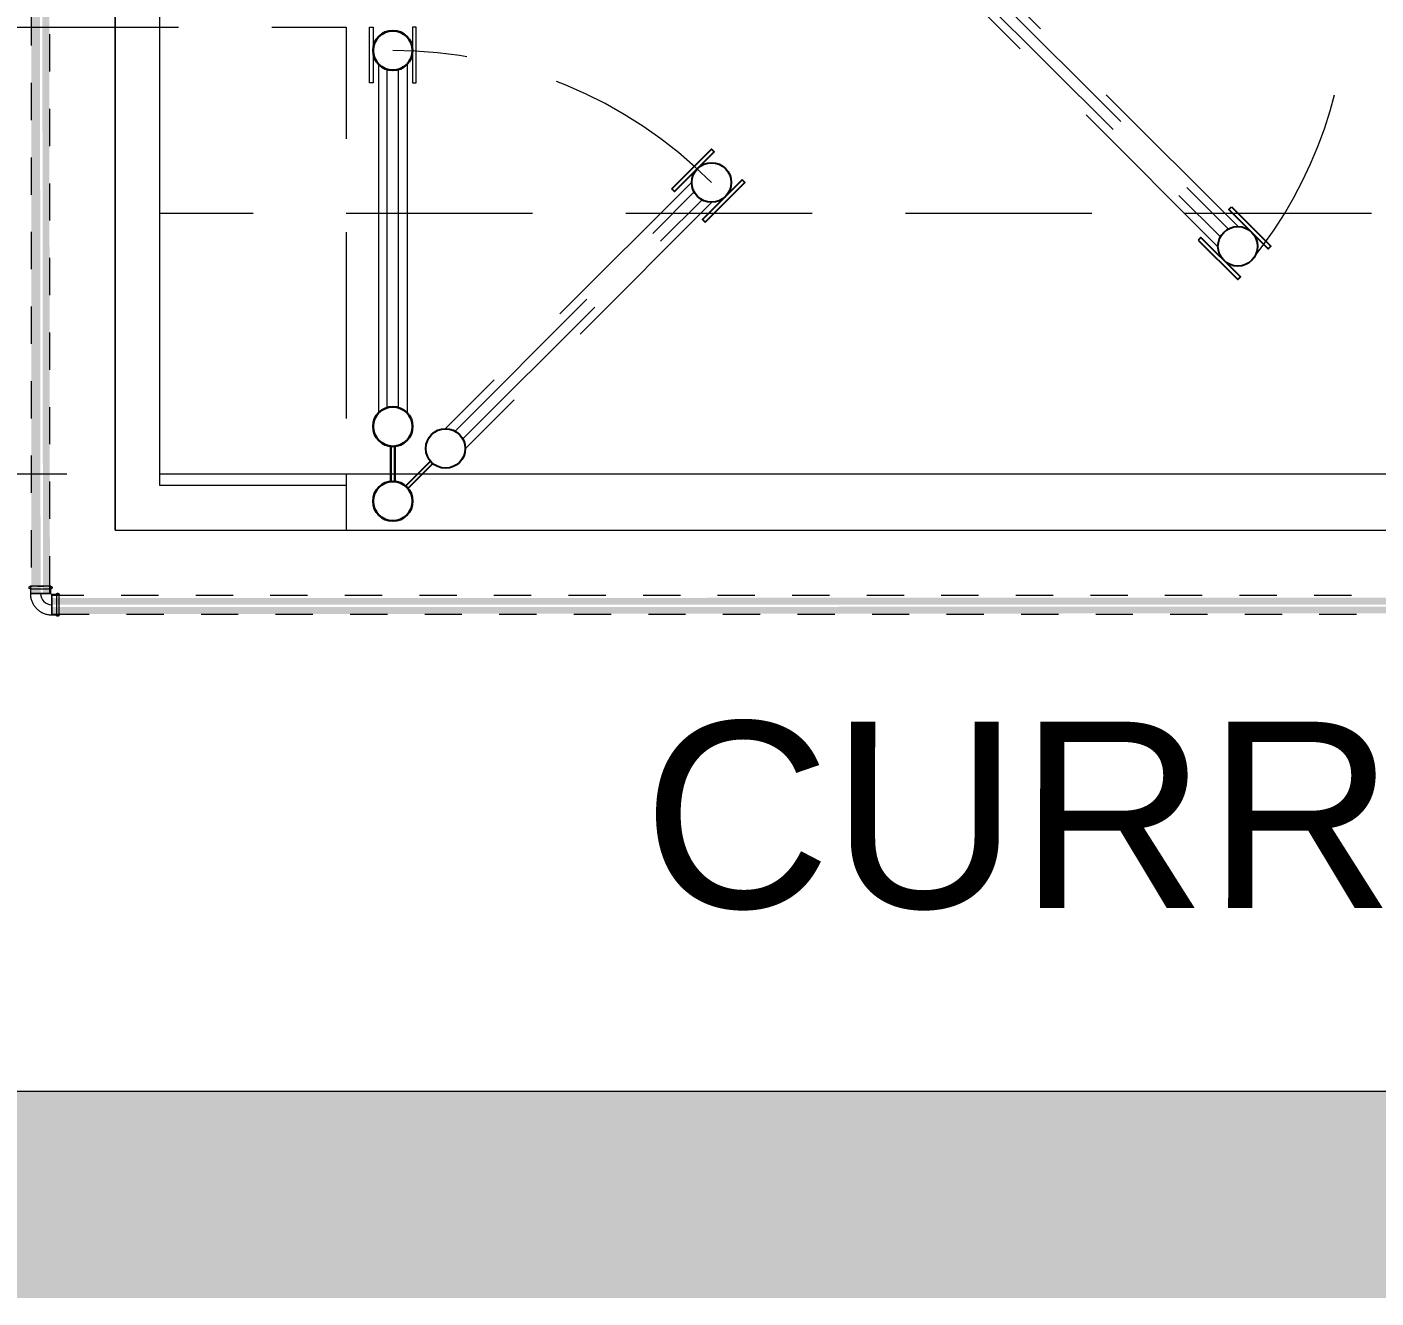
# Model space of a CAD drawing. Header units: metres. Extents: x 5 to 242, y -3 to 162.
# Drawn here: x 153.202 to 156.821, y 95.554 to 98.964 of the extents above; entities that cross this region are included whole.
import ezdxf

# ---------------------------------------------------------------- set-up
doc = ezdxf.new("R2010")
doc.units = ezdxf.units.M
doc.linetypes.add('Aligning Line', pattern=[0.012, 0.006, -0.006])
doc.linetypes.add('IMPORT-Dashed _3_', pattern=[0.75, 0.5, -0.25])
doc.layers.add('1053_ARQ_BASE_MATADOURO_dwg', color=7, linetype='Continuous', lineweight=5, true_color=0x767676)
for name, color, linetype, lineweight in [('A-DETL', 7, 'Continuous', 5), ('A-DETL-GENF', 7, 'Continuous', 5), ('A-PAREDE', 7, 'Continuous', 30), ('A-PROJEÇÃO', 7, 'IMPORT-Dashed _3_', 15), ('A-TEXTO1', 7, 'Continuous', 5), ('A-VISTA01', 7, 'Continuous', 20), ('A-VISTA02', 7, 'Continuous', 15), ('A-VISTA03', 7, 'Continuous', 9), ('A-VISTA04', 7, 'Continuous', 5), ('A_PROJEÇÃO', 7, 'IMPORT-Dashed _3_', 5), ('P-PIPE', 7, 'Continuous', 5), ('P-PIPE-CNTR', 7, 'Continuous', 5)]:
    doc.layers.add(name, color=color, linetype=linetype, lineweight=lineweight)
doc.styles.add('Arial', font='arial.ttf', dxfattribs={"height": 0.5})

# ---------------------------------------------------------------- blocks, each defined once
blk = doc.blocks.new('AÇO_Cotovelo 90 45 - AÇO_Cotovelo 90 45-3953197-TÉRREO 1_20')
at = {"layer": 'P-PIPE'}
for p, q in [((-0.0274, 0.0495), (-0.0274, 0.0304)), ((-0.0222, 0.0495), (-0.0274, 0.0495)), ((0.0085, 0.0495), (-0.0085, 0.0495)), ((0.0274, 0.0495), (0.0222, 0.0495)), ((0.0274, 0.0304), (0.0274, 0.0495)), ((-0.0304, 0.0274), (-0.0495, 0.0274)), ((-0.0495, 0.0222), (-0.0495, 0.0274)), ((-0.0495, -0.0085), (-0.0495, 0.0085)), ((-0.0304, 0.0274), (-0.0304, 0.0222)), ((-0.0304, 0.0274), (-0.0304, -0.0274)), ((-0.0304, 0.0274), (-0.0304, 0.0237)), ((-0.0304, 0.0085), (-0.0304, -0.0085)), ((-0.0274, 0.0304), (-0.0222, 0.0304)), ((-0.0237, 0.0304), (-0.0274, 0.0304)), ((0.0274, 0.0304), (-0.0274, 0.0304)), ((-0.0085, 0.0304), (0.0085, 0.0304)), ((0.0222, 0.0304), (0.0274, 0.0304)), ((0.0274, 0.0304), (0.0237, 0.0304)), ((-0.0495, -0.0274), (-0.0495, -0.0222)), ((-0.0495, -0.0274), (-0.0304, -0.0274)), ((-0.0304, -0.0222), (-0.0304, -0.0274)), ((-0.0304, -0.0237), (-0.0304, -0.0274))]:
    blk.add_line(p, q, dxfattribs=at)
at = {"layer": 'P-PIPE', "flags": 128}
for points in [[(-0.0309, 0.046), (-0.0309, 0.0461), (-0.0309, 0.0463), (-0.0309, 0.0464), (-0.0309, 0.0466), (-0.0308, 0.0467), (-0.0308, 0.0468), (-0.0308, 0.047), (-0.0307, 0.0471), (-0.0307, 0.0472), (-0.0306, 0.0474), (-0.0306, 0.0475), (-0.0305, 0.0476), (-0.0304, 0.0477), (-0.0304, 0.0479), (-0.0303, 0.048), (-0.0302, 0.0481), (-0.0301, 0.0482), (-0.03, 0.0483), (-0.0299, 0.0484), (-0.0298, 0.0485), (-0.0297, 0.0486), (-0.0296, 0.0487), (-0.0295, 0.0488), (-0.0294, 0.0489), (-0.0293, 0.0489), (-0.0292, 0.049), (-0.029, 0.0491), (-0.0289, 0.0492), (-0.0288, 0.0492), (-0.0287, 0.0493), (-0.0285, 0.0493), (-0.0284, 0.0494), (-0.0283, 0.0494), (-0.0281, 0.0494), (-0.028, 0.0494), (-0.0279, 0.0495), (-0.0277, 0.0495), (-0.0276, 0.0495), (-0.0274, 0.0495), (-0.0274, 0.0495)], [(-0.0274, 0.0425), (-0.0275, 0.0425), (-0.0277, 0.0425), (-0.0278, 0.0425), (-0.028, 0.0425), (-0.0281, 0.0426), (-0.0282, 0.0426), (-0.0284, 0.0426), (-0.0285, 0.0427), (-0.0286, 0.0427), (-0.0288, 0.0428), (-0.0289, 0.0428), (-0.029, 0.0429), (-0.0291, 0.043), (-0.0293, 0.043), (-0.0294, 0.0431), (-0.0295, 0.0432), (-0.0296, 0.0433), (-0.0297, 0.0434), (-0.0298, 0.0435), (-0.0299, 0.0436), (-0.03, 0.0437), (-0.0301, 0.0438), (-0.0302, 0.0439), (-0.0303, 0.044), (-0.0303, 0.0441), (-0.0304, 0.0442), (-0.0305, 0.0444), (-0.0306, 0.0445), (-0.0306, 0.0446), (-0.0307, 0.0447), (-0.0307, 0.0449), (-0.0308, 0.045), (-0.0308, 0.0451), (-0.0308, 0.0453), (-0.0308, 0.0454), (-0.0309, 0.0455), (-0.0309, 0.0457), (-0.0309, 0.0458), (-0.0309, 0.046), (-0.0309, 0.046)], [(-0.0274, 0.0495), (-0.0273, 0.0495), (-0.0272, 0.0495), (-0.0271, 0.0495), (-0.0269, 0.0495), (-0.0266, 0.0495), (-0.0263, 0.0495), (-0.026, 0.0495), (-0.0256, 0.0495), (-0.0252, 0.0495), (-0.0248, 0.0495), (-0.0243, 0.0495)], [(0.0274, 0.0495), (0.0273, 0.0495), (0.0272, 0.0495), (0.0271, 0.0495), (0.0269, 0.0495), (0.0266, 0.0495), (0.0263, 0.0495), (0.026, 0.0495), (0.0256, 0.0495), (0.0252, 0.0495), (0.0248, 0.0495), (0.0243, 0.0495), (0.0238, 0.0495), (0.0232, 0.0495), (0.0226, 0.0495), (0.022, 0.0495), (0.0213, 0.0495), (0.0206, 0.0495), (0.0199, 0.0495), (0.0191, 0.0495), (0.0183, 0.0495), (0.0175, 0.0495), (0.0166, 0.0495), (0.0157, 0.0495), (0.0148, 0.0495), (0.0139, 0.0495), (0.0129, 0.0495), (0.0119, 0.0495), (0.0109, 0.0495), (0.0099, 0.0495), (0.0089, 0.0495), (0.0079, 0.0495), (0.0068, 0.0495), (0.0057, 0.0495), (0.0047, 0.0495), (0.0036, 0.0495), (0.0025, 0.0495), (0.0014, 0.0495), (0.0003, 0.0495), (-0.0008, 0.0495), (-0.0019, 0.0495), (-0.003, 0.0495), (-0.0041, 0.0495), (-0.0052, 0.0495), (-0.0062, 0.0495), (-0.0073, 0.0495), (-0.0083, 0.0495), (-0.0094, 0.0495), (-0.0104, 0.0495), (-0.0114, 0.0495), (-0.0124, 0.0495), (-0.0134, 0.0495), (-0.0143, 0.0495), (-0.0152, 0.0495), (-0.0161, 0.0495), (-0.017, 0.0495), (-0.0178, 0.0495), (-0.0187, 0.0495), (-0.0194, 0.0495), (-0.0202, 0.0495), (-0.0209, 0.0495), (-0.0216, 0.0495), (-0.0223, 0.0495), (-0.0229, 0.0495), (-0.0235, 0.0495), (-0.024, 0.0495), (-0.0245, 0.0495), (-0.025, 0.0495), (-0.0254, 0.0495), (-0.0258, 0.0495), (-0.0262, 0.0495), (-0.0265, 0.0495), (-0.0267, 0.0495), (-0.0269, 0.0495), (-0.0271, 0.0495), (-0.0273, 0.0495), (-0.0273, 0.0495), (-0.0274, 0.0495)], [(-0.024, 0.0425), (-0.0245, 0.0425), (-0.025, 0.0425), (-0.0254, 0.0425), (-0.0258, 0.0425), (-0.0262, 0.0425), (-0.0265, 0.0425), (-0.0267, 0.0425), (-0.0269, 0.0425), (-0.0271, 0.0425), (-0.0273, 0.0425), (-0.0273, 0.0425), (-0.0274, 0.0425)], [(-0.0274, 0.0425), (-0.0273, 0.0425), (-0.0272, 0.0425), (-0.0271, 0.0425), (-0.0269, 0.0425), (-0.0266, 0.0425), (-0.0263, 0.0425), (-0.026, 0.0425), (-0.0256, 0.0425), (-0.0252, 0.0425), (-0.0248, 0.0425), (-0.0243, 0.0425), (-0.0238, 0.0425), (-0.0232, 0.0425), (-0.0226, 0.0425), (-0.022, 0.0425), (-0.0213, 0.0425), (-0.0206, 0.0425), (-0.0199, 0.0425), (-0.0191, 0.0425), (-0.0183, 0.0425), (-0.0175, 0.0425), (-0.0166, 0.0425), (-0.0157, 0.0425), (-0.0148, 0.0425), (-0.0139, 0.0425), (-0.0129, 0.0425), (-0.0119, 0.0425), (-0.0109, 0.0425), (-0.0099, 0.0425), (-0.0089, 0.0425), (-0.0079, 0.0425), (-0.0068, 0.0425), (-0.0057, 0.0425), (-0.0047, 0.0425), (-0.0036, 0.0425), (-0.0025, 0.0425), (-0.0014, 0.0425), (-0.0003, 0.0425), (0.0008, 0.0425), (0.0019, 0.0425), (0.003, 0.0425), (0.0041, 0.0425), (0.0052, 0.0425), (0.0062, 0.0425), (0.0073, 0.0425), (0.0083, 0.0425), (0.0094, 0.0425), (0.0104, 0.0425), (0.0114, 0.0425), (0.0124, 0.0425), (0.0134, 0.0425), (0.0143, 0.0425), (0.0152, 0.0425), (0.0161, 0.0425), (0.017, 0.0425), (0.0178, 0.0425), (0.0187, 0.0425), (0.0194, 0.0425), (0.0202, 0.0425), (0.0209, 0.0425), (0.0216, 0.0425), (0.0223, 0.0425), (0.0229, 0.0425), (0.0235, 0.0425), (0.024, 0.0425), (0.0245, 0.0425), (0.025, 0.0425), (0.0254, 0.0425), (0.0258, 0.0425), (0.0262, 0.0425), (0.0265, 0.0425), (0.0267, 0.0425), (0.0269, 0.0425), (0.0271, 0.0425), (0.0273, 0.0425), (0.0273, 0.0425), (0.0274, 0.0425)], [(0.024, 0.0495), (0.0245, 0.0495), (0.025, 0.0495), (0.0254, 0.0495), (0.0258, 0.0495), (0.0262, 0.0495), (0.0265, 0.0495), (0.0267, 0.0495), (0.0269, 0.0495), (0.0271, 0.0495), (0.0273, 0.0495), (0.0273, 0.0495), (0.0274, 0.0495)], [(0.0274, 0.0425), (0.0273, 0.0425), (0.0272, 0.0425), (0.0271, 0.0425), (0.0269, 0.0425), (0.0266, 0.0425), (0.0263, 0.0425), (0.026, 0.0425), (0.0256, 0.0425), (0.0252, 0.0425), (0.0248, 0.0425), (0.0243, 0.0425)], [(0.0274, 0.0495), (0.0275, 0.0495), (0.0277, 0.0495), (0.0278, 0.0495), (0.028, 0.0495), (0.0281, 0.0494), (0.0282, 0.0494), (0.0284, 0.0494), (0.0285, 0.0493), (0.0286, 0.0493), (0.0288, 0.0492), (0.0289, 0.0492), (0.029, 0.0491), (0.0291, 0.049), (0.0293, 0.049), (0.0294, 0.0489), (0.0295, 0.0488), (0.0296, 0.0487), (0.0297, 0.0486), (0.0298, 0.0485), (0.0299, 0.0484), (0.03, 0.0483), (0.0301, 0.0482), (0.0302, 0.0481), (0.0303, 0.048), (0.0303, 0.0479), (0.0304, 0.0478), (0.0305, 0.0476), (0.0306, 0.0475), (0.0306, 0.0474), (0.0307, 0.0473), (0.0307, 0.0471), (0.0308, 0.047), (0.0308, 0.0469), (0.0308, 0.0467), (0.0308, 0.0466), (0.0309, 0.0465), (0.0309, 0.0463), (0.0309, 0.0462), (0.0309, 0.046), (0.0309, 0.046)], [(0.0309, 0.046), (0.0309, 0.0459), (0.0309, 0.0457), (0.0309, 0.0456), (0.0309, 0.0454), (0.0308, 0.0453), (0.0308, 0.0452), (0.0308, 0.045), (0.0307, 0.0449), (0.0307, 0.0448), (0.0306, 0.0446), (0.0306, 0.0445), (0.0305, 0.0444), (0.0304, 0.0443), (0.0304, 0.0441), (0.0303, 0.044), (0.0302, 0.0439), (0.0301, 0.0438), (0.03, 0.0437), (0.0299, 0.0436), (0.0298, 0.0435), (0.0297, 0.0434), (0.0296, 0.0433), (0.0295, 0.0432), (0.0294, 0.0431), (0.0293, 0.0431), (0.0292, 0.043), (0.029, 0.0429), (0.0289, 0.0428), (0.0288, 0.0428), (0.0287, 0.0427), (0.0285, 0.0427), (0.0284, 0.0426), (0.0283, 0.0426), (0.0281, 0.0426), (0.028, 0.0426), (0.0279, 0.0425), (0.0277, 0.0425), (0.0276, 0.0425), (0.0274, 0.0425), (0.0274, 0.0425)], [(-0.0495, 0.0274), (-0.0495, 0.0275), (-0.0495, 0.0277), (-0.0495, 0.0278), (-0.0495, 0.028), (-0.0494, 0.0281), (-0.0494, 0.0282), (-0.0494, 0.0284), (-0.0493, 0.0285), (-0.0493, 0.0286), (-0.0492, 0.0288), (-0.0492, 0.0289), (-0.0491, 0.029), (-0.049, 0.0291), (-0.049, 0.0293), (-0.0489, 0.0294), (-0.0488, 0.0295), (-0.0487, 0.0296), (-0.0486, 0.0297), (-0.0485, 0.0298), (-0.0484, 0.0299), (-0.0483, 0.03), (-0.0482, 0.0301), (-0.0481, 0.0302), (-0.048, 0.0303), (-0.0479, 0.0303), (-0.0478, 0.0304), (-0.0476, 0.0305), (-0.0475, 0.0306), (-0.0474, 0.0306), (-0.0473, 0.0307), (-0.0471, 0.0307), (-0.047, 0.0308), (-0.0469, 0.0308), (-0.0467, 0.0308), (-0.0466, 0.0308), (-0.0465, 0.0309), (-0.0463, 0.0309), (-0.0462, 0.0309), (-0.046, 0.0309), (-0.0459, 0.0309), (-0.0458, 0.0309), (-0.0456, 0.0309), (-0.0455, 0.0309), (-0.0453, 0.0308), (-0.0452, 0.0308), (-0.0451, 0.0308), (-0.0449, 0.0307), (-0.0448, 0.0307), (-0.0447, 0.0306), (-0.0445, 0.0306), (-0.0444, 0.0305), (-0.0443, 0.0305), (-0.0442, 0.0304), (-0.0441, 0.0303), (-0.0439, 0.0302), (-0.0438, 0.0301), (-0.0437, 0.0301), (-0.0436, 0.03), (-0.0435, 0.0299), (-0.0434, 0.0298), (-0.0433, 0.0297), (-0.0432, 0.0296), (-0.0432, 0.0294), (-0.0431, 0.0293), (-0.043, 0.0292), (-0.0429, 0.0291), (-0.0429, 0.029), (-0.0428, 0.0288), (-0.0428, 0.0287), (-0.0427, 0.0286), (-0.0427, 0.0284), (-0.0426, 0.0283), (-0.0426, 0.0282), (-0.0426, 0.028), (-0.0425, 0.0279), (-0.0425, 0.0278), (-0.0425, 0.0276), (-0.0425, 0.0275), (-0.0425, 0.0274)], [(-0.0495, 0.024), (-0.0495, 0.0245), (-0.0495, 0.025), (-0.0495, 0.0254), (-0.0495, 0.0258), (-0.0495, 0.0262), (-0.0495, 0.0265), (-0.0495, 0.0267), (-0.0495, 0.0269), (-0.0495, 0.0271), (-0.0495, 0.0273), (-0.0495, 0.0273), (-0.0495, 0.0274)], [(-0.0495, 0.0274), (-0.0495, 0.0273), (-0.0495, 0.0272), (-0.0495, 0.0271), (-0.0495, 0.0269), (-0.0495, 0.0266), (-0.0495, 0.0263), (-0.0495, 0.026), (-0.0495, 0.0256), (-0.0495, 0.0252), (-0.0495, 0.0248), (-0.0495, 0.0243), (-0.0495, 0.0238), (-0.0495, 0.0232), (-0.0495, 0.0226), (-0.0495, 0.022), (-0.0495, 0.0213), (-0.0495, 0.0206), (-0.0495, 0.0199), (-0.0495, 0.0191), (-0.0495, 0.0183), (-0.0495, 0.0175), (-0.0495, 0.0166), (-0.0495, 0.0157), (-0.0495, 0.0148), (-0.0495, 0.0139), (-0.0495, 0.0129), (-0.0495, 0.0119), (-0.0495, 0.0109), (-0.0495, 0.0099), (-0.0495, 0.0089), (-0.0495, 0.0079), (-0.0495, 0.0068), (-0.0495, 0.0057), (-0.0495, 0.0047), (-0.0495, 0.0036), (-0.0495, 0.0025), (-0.0495, 0.0014), (-0.0495, 0.0003), (-0.0495, -0.0008), (-0.0495, -0.0019), (-0.0495, -0.003), (-0.0495, -0.0041), (-0.0495, -0.0052), (-0.0495, -0.0062), (-0.0495, -0.0073), (-0.0495, -0.0083), (-0.0495, -0.0094), (-0.0495, -0.0104), (-0.0495, -0.0114), (-0.0495, -0.0124), (-0.0495, -0.0134), (-0.0495, -0.0143), (-0.0495, -0.0152), (-0.0495, -0.0161), (-0.0495, -0.017), (-0.0495, -0.0178), (-0.0495, -0.0187), (-0.0495, -0.0194), (-0.0495, -0.0202), (-0.0495, -0.0209), (-0.0495, -0.0216), (-0.0495, -0.0223), (-0.0495, -0.0229), (-0.0495, -0.0235), (-0.0495, -0.024), (-0.0495, -0.0245), (-0.0495, -0.025), (-0.0495, -0.0254), (-0.0495, -0.0258), (-0.0495, -0.0262), (-0.0495, -0.0265), (-0.0495, -0.0267), (-0.0495, -0.0269), (-0.0495, -0.0271), (-0.0495, -0.0273), (-0.0495, -0.0273), (-0.0495, -0.0274)], [(-0.0425, 0.0274), (-0.0425, 0.0273), (-0.0425, 0.0272), (-0.0425, 0.0271), (-0.0425, 0.0269), (-0.0425, 0.0266), (-0.0425, 0.0263), (-0.0425, 0.026), (-0.0425, 0.0256), (-0.0425, 0.0252), (-0.0425, 0.0248), (-0.0425, 0.0243)], [(-0.0425, -0.0274), (-0.0425, -0.0273), (-0.0425, -0.0272), (-0.0425, -0.0271), (-0.0425, -0.0269), (-0.0425, -0.0266), (-0.0425, -0.0263), (-0.0425, -0.026), (-0.0425, -0.0256), (-0.0425, -0.0252), (-0.0425, -0.0248), (-0.0425, -0.0243), (-0.0425, -0.0238), (-0.0425, -0.0232), (-0.0425, -0.0226), (-0.0425, -0.022), (-0.0425, -0.0213), (-0.0425, -0.0206), (-0.0425, -0.0199), (-0.0425, -0.0191), (-0.0425, -0.0183), (-0.0425, -0.0175), (-0.0425, -0.0166), (-0.0425, -0.0157), (-0.0425, -0.0148), (-0.0425, -0.0139), (-0.0425, -0.0129), (-0.0425, -0.0119), (-0.0425, -0.0109), (-0.0425, -0.0099), (-0.0425, -0.0089), (-0.0425, -0.0079), (-0.0425, -0.0068), (-0.0425, -0.0057), (-0.0425, -0.0047), (-0.0425, -0.0036), (-0.0425, -0.0025), (-0.0425, -0.0014), (-0.0425, -0.0003), (-0.0425, 0.0008), (-0.0425, 0.0019), (-0.0425, 0.003), (-0.0425, 0.0041), (-0.0425, 0.0052), (-0.0425, 0.0062), (-0.0425, 0.0073), (-0.0425, 0.0083), (-0.0425, 0.0094), (-0.0425, 0.0104), (-0.0425, 0.0114), (-0.0425, 0.0124), (-0.0425, 0.0134), (-0.0425, 0.0143), (-0.0425, 0.0152), (-0.0425, 0.0161), (-0.0425, 0.017), (-0.0425, 0.0178), (-0.0425, 0.0187), (-0.0425, 0.0194), (-0.0425, 0.0202), (-0.0425, 0.0209), (-0.0425, 0.0216), (-0.0425, 0.0223), (-0.0425, 0.0229), (-0.0425, 0.0235), (-0.0425, 0.024), (-0.0425, 0.0245), (-0.0425, 0.025), (-0.0425, 0.0254), (-0.0425, 0.0258), (-0.0425, 0.0262), (-0.0425, 0.0265), (-0.0425, 0.0267), (-0.0425, 0.0269), (-0.0425, 0.0271), (-0.0425, 0.0273), (-0.0425, 0.0273), (-0.0425, 0.0274)], [(-0.0304, -0.0274), (-0.0281, -0.0274), (-0.0258, -0.0272), (-0.0235, -0.027), (-0.0212, -0.0267), (-0.0189, -0.0262), (-0.0167, -0.0257), (-0.0144, -0.0251), (-0.0122, -0.0245), (-0.01, -0.0237), (-0.0079, -0.0228), (-0.0058, -0.0219), (-0.0037, -0.0209), (-0.0017, -0.0198), (0.0003, -0.0186), (0.0022, -0.0173), (0.0041, -0.016), (0.0059, -0.0145), (0.0077, -0.0131), (0.0094, -0.0115), (0.0111, -0.0099), (0.0126, -0.0082), (0.0141, -0.0064), (0.0156, -0.0046), (0.0169, -0.0027), (0.0182, -0.0008), (0.0194, 0.0011), (0.0206, 0.0032), (0.0216, 0.0052), (0.0226, 0.0073), (0.0235, 0.0095), (0.0243, 0.0116), (0.025, 0.0138), (0.0256, 0.0161), (0.0261, 0.0183), (0.0266, 0.0206), (0.0269, 0.0229), (0.0272, 0.0252), (0.0273, 0.0275), (0.0274, 0.0298), (0.0274, 0.0304)], [(-0.0274, 0.0304), (-0.0274, 0.0303), (-0.0274, 0.0302), (-0.0274, 0.03), (-0.0274, 0.0299), (-0.0275, 0.0298), (-0.0275, 0.0297), (-0.0275, 0.0296), (-0.0276, 0.0295), (-0.0276, 0.0293), (-0.0276, 0.0292), (-0.0277, 0.0291), (-0.0277, 0.029), (-0.0278, 0.0289), (-0.0279, 0.0288), (-0.0279, 0.0287), (-0.028, 0.0286), (-0.0281, 0.0285), (-0.0281, 0.0284), (-0.0282, 0.0283), (-0.0283, 0.0282), (-0.0284, 0.0282), (-0.0285, 0.0281), (-0.0286, 0.028), (-0.0287, 0.0279), (-0.0288, 0.0279), (-0.0289, 0.0278), (-0.029, 0.0278), (-0.0291, 0.0277), (-0.0292, 0.0276), (-0.0293, 0.0276), (-0.0294, 0.0276), (-0.0295, 0.0275), (-0.0297, 0.0275), (-0.0298, 0.0275), (-0.0299, 0.0274), (-0.03, 0.0274), (-0.0301, 0.0274), (-0.0302, 0.0274), (-0.0304, 0.0274), (-0.0304, 0.0274)], [(-0.0495, -0.0274), (-0.0495, -0.0273), (-0.0495, -0.0272), (-0.0495, -0.0271), (-0.0495, -0.0269), (-0.0495, -0.0266), (-0.0495, -0.0263), (-0.0495, -0.026), (-0.0495, -0.0256), (-0.0495, -0.0252), (-0.0495, -0.0248), (-0.0495, -0.0243)], [(-0.0425, -0.0274), (-0.0425, -0.0275), (-0.0425, -0.0277), (-0.0425, -0.0278), (-0.0425, -0.028), (-0.0426, -0.0281), (-0.0426, -0.0282), (-0.0426, -0.0284), (-0.0427, -0.0285), (-0.0427, -0.0286), (-0.0428, -0.0288), (-0.0428, -0.0289), (-0.0429, -0.029), (-0.043, -0.0291), (-0.043, -0.0293), (-0.0431, -0.0294), (-0.0432, -0.0295), (-0.0433, -0.0296), (-0.0434, -0.0297), (-0.0435, -0.0298), (-0.0436, -0.0299), (-0.0437, -0.03), (-0.0438, -0.0301), (-0.0439, -0.0302), (-0.044, -0.0303), (-0.0441, -0.0303), (-0.0442, -0.0304), (-0.0444, -0.0305), (-0.0445, -0.0306), (-0.0446, -0.0306), (-0.0447, -0.0307), (-0.0449, -0.0307), (-0.045, -0.0308), (-0.0451, -0.0308), (-0.0453, -0.0308), (-0.0454, -0.0308), (-0.0455, -0.0309), (-0.0457, -0.0309), (-0.0458, -0.0309), (-0.046, -0.0309), (-0.0461, -0.0309), (-0.0462, -0.0309), (-0.0464, -0.0309), (-0.0465, -0.0309), (-0.0467, -0.0308), (-0.0468, -0.0308), (-0.0469, -0.0308), (-0.0471, -0.0307), (-0.0472, -0.0307), (-0.0473, -0.0306), (-0.0475, -0.0306), (-0.0476, -0.0305), (-0.0477, -0.0305), (-0.0478, -0.0304), (-0.0479, -0.0303), (-0.0481, -0.0302), (-0.0482, -0.0301), (-0.0483, -0.0301), (-0.0484, -0.03), (-0.0485, -0.0299), (-0.0486, -0.0298), (-0.0487, -0.0297), (-0.0488, -0.0296), (-0.0488, -0.0294), (-0.0489, -0.0293), (-0.049, -0.0292), (-0.0491, -0.0291), (-0.0491, -0.029), (-0.0492, -0.0288), (-0.0492, -0.0287), (-0.0493, -0.0286), (-0.0493, -0.0284), (-0.0494, -0.0283), (-0.0494, -0.0282), (-0.0494, -0.028), (-0.0495, -0.0279), (-0.0495, -0.0278), (-0.0495, -0.0276), (-0.0495, -0.0275), (-0.0495, -0.0274)], [(-0.0425, -0.024), (-0.0425, -0.0245), (-0.0425, -0.025), (-0.0425, -0.0254), (-0.0425, -0.0258), (-0.0425, -0.0262), (-0.0425, -0.0265), (-0.0425, -0.0267), (-0.0425, -0.0269), (-0.0425, -0.0271), (-0.0425, -0.0273), (-0.0425, -0.0273), (-0.0425, -0.0274)]]:
    blk.add_lwpolyline(points, dxfattribs=at)
blk = doc.blocks.new('1053_ARQ_BASE_MATADOURO_dwg_A$C3BBF43EE-4039607-TÉRREO 1_20')
at = {"layer": 'A-PROJEÇÃO', "color": 253, "true_color": 0xaaaaaa}
for p, q in [((0.0998, 0.1011), (1.0352, 0.1011)), ((1.0212, 0.078), (0.1138, 0.078)), ((1.0212, 0.048), (0.1138, 0.048)), ((0.0998, 0.0249), (1.0352, 0.0249))]:
    blk.add_line(p, q, dxfattribs=at)
at = {"layer": 'A-PROJEÇÃO', "color": 253, "linetype": 'Continuous', "lineweight": 25, "true_color": 0xaaaaaa, "flags": 128}
for points in [[(0.15, 0.126), (0, 0.126), (0, 0.116), (0.15, 0.116)], [(0.15, 0), (0, 0), (0, 0.01), (0.15, 0.01)]]:
    blk.add_lwpolyline(points, close=True, dxfattribs=at)
at = {"layer": 'A-PROJEÇÃO', "color": 253, "linetype": 'Continuous', "lineweight": 25, "true_color": 0xaaaaaa}
for centre in [(0.063, 0.063), (1.072, 0.063)]:
    blk.add_circle(centre, 0.053, dxfattribs=at)
blk = doc.blocks.new('1053_ARQ_BASE_MATADOURO_dwg_A$C3E5A4E6E-4039613-TÉRREO 1_20')
at = {"layer": 'A-PROJEÇÃO', "color": 253, "linetype": 'Continuous', "lineweight": 25, "true_color": 0xaaaaaa}
for p, q in [((0.058, 1.1248), (0.058, 1.2196)), ((0.068, 1.1248), (0.068, 1.2196))]:
    blk.add_line(p, q, dxfattribs=at)
at = {"layer": 'A-PROJEÇÃO', "color": 253, "true_color": 0xaaaaaa}
for p, q in [((0.0249, 0.0998), (0.0249, 1.0352)), ((0.048, 1.0212), (0.048, 0.1138)), ((0.078, 1.0212), (0.078, 0.1138)), ((0.1011, 0.0998), (0.1011, 1.0352))]:
    blk.add_line(p, q, dxfattribs=at)
at = {"layer": 'A-PROJEÇÃO', "color": 253, "linetype": 'Continuous', "lineweight": 25, "true_color": 0xaaaaaa, "flags": 128}
for points in [[(0, 0.15), (0, 0), (0.01, 0), (0.01, 0.15)], [(0.126, 0.15), (0.126, 0), (0.116, 0), (0.116, 0.15)]]:
    blk.add_lwpolyline(points, close=True, dxfattribs=at)
at = {"layer": 'A-PROJEÇÃO', "color": 253, "true_color": 0xaaaaaa}
blk.add_circle((0.063, 1.272), 0.053, dxfattribs=at)
at = {"layer": 'A-PROJEÇÃO', "color": 253, "linetype": 'Continuous', "lineweight": 25, "true_color": 0xaaaaaa}
for centre in [(0.063, 1.072), (0.063, 0.063)]:
    blk.add_circle(centre, 0.053, dxfattribs=at)
blk = doc.blocks.new('1053_ARQ_BASE_MATADOURO_dwg_arq geral tgov-4039641-TÉRREO 1_20')
at = {"color": 253, "lineweight": 5, "true_color": 0xaaaaaa, "flags": 128}
blk.add_lwpolyline([(-3.1704, 14.4282), (-3.1704, 20.1582), (-12.4204, 20.1582), (-12.4204, 34.8483), (-12.4204, 34.9983), (5.3461, 34.9983), (5.3461, 26.6282)], dxfattribs=at)
at = {"layer": 'A-PAREDE', "color": 253, "true_color": 0xaaaaaa}
for p, q in [((-2.4304, 14.6534), (-2.4304, 14.5586)), ((-2.4204, 14.6534), (-2.4204, 14.5586))]:
    blk.add_line(p, q, dxfattribs=at)
for centre in [(-2.4254, 15.7151), (-2.4254, 14.7061), (-2.4254, 14.5061)]:
    blk.add_circle(centre, 0.053, dxfattribs=at)
at = {"layer": 'A-PROJEÇÃO', "color": 253, "true_color": 0xaaaaaa, "flags": 128}
blk.add_lwpolyline([(12.1996, 15.2781), (-3.0504, 15.2781), (-3.0504, 20.7782), (12.1996, 20.7782)], close=True, dxfattribs=at)
at = {"layer": 'A-PROJEÇÃO', "color": 253, "true_color": 0xaaaaaa}
for centre, radius, start, end in [((-1.0296, 15.8841), 1.1664, 321.1353, 0.9356), ((-2.4254, 14.5061), 1.209, 45, 90)]:
    blk.add_arc(centre, radius, start, end, dxfattribs=at)
at = {"layer": 'A-VISTA01', "color": 253, "true_color": 0xaaaaaa, "flags": 128}
blk.add_lwpolyline([(11.4496, 15.0874), (11.4496, 14.5782), (-2.5504, 14.5782), (-2.5504, 14.4282), (11.5996, 14.4282), (11.5996, 15.0874)], dxfattribs=at)
at = {"layer": 'A-VISTA02', "color": 253, "true_color": 0xaaaaaa}
for p, q in [((-2.4635, 15.6783), (-2.4635, 14.743)), ((-2.3873, 15.6783), (-2.3873, 14.743))]:
    blk.add_line(p, q, dxfattribs=at)
at = {"layer": 'A-VISTA03', "color": 253, "true_color": 0xaaaaaa, "flags": 128}
blk.add_lwpolyline([(-2.5504, 14.5482), (-3.0504, 14.5482), (-3.0504, 20.2782), (-3.1704, 20.2782), (-3.1704, 14.4282), (-2.5504, 14.4282)], dxfattribs=at)
for points in [[(-2.4884, 15.6281), (-2.4884, 15.7781), (-2.4784, 15.7781), (-2.4784, 15.6281)], [(-2.3624, 15.6281), (-2.3624, 15.7781), (-2.3724, 15.7781), (-2.3724, 15.6281)]]:
    blk.add_lwpolyline(points, close=True, dxfattribs=at)
at = {"layer": 'A-VISTA04', "color": 253, "true_color": 0xaaaaaa}
for p, q in [((-2.4404, 14.757), (-2.4404, 15.6643)), ((-2.4104, 14.757), (-2.4104, 15.6643))]:
    blk.add_line(p, q, dxfattribs=at)
at = {"layer": 'A_PROJEÇÃO', "color": 253, "true_color": 0xaaaaaa, "flags": 128}
blk.add_lwpolyline([(-2.5504, 14.5781), (-6.5504, 14.5781), (-6.5504, 15.7781), (-2.5504, 15.7781)], close=True, dxfattribs=at)
at = {"rotation": 135.0000000001357}
for name, p in [('1053_ARQ_BASE_MATADOURO_dwg_A$C3BBF43EE-4039607-TÉRREO 1_20', (-0.0698, 15.1897)), ('1053_ARQ_BASE_MATADOURO_dwg_A$C3E5A4E6E-4039613-TÉRREO 1_20', (-1.4814, 15.361))]:
    blk.add_blockref(name, p, dxfattribs=at)
at = {"layer": 'A-TEXTO1', "insert": (-1.7549, 13.9146), "char_height": 0.5, "width": 14.493301, "attachment_point": 1, "rotation": 359.9922, "line_spacing_factor": 0.941778, "style": 'Arial'}
blk.add_mtext('CURRAL CAPRINO / OVINO E SUÍNO', dxfattribs=at)
blk = doc.blocks.new('1053_ARQ_BASE_MATADOURO_dwg-3625622-TÉRREO 1_20')
blk.add_blockref('1053_ARQ_BASE_MATADOURO_dwg_arq geral tgov-4039641-TÉRREO 1_20', (130.2098, 83.186))

msp = doc.modelspace()

# ---------------------------------------------------------------- hatches: boundary and pattern name
at = {"layer": 'A-DETL-GENF', "true_color": 0xffff00}
h = msp.add_hatch(color=2, dxfattribs=at)
h.paths.add_polyline_path([(159.2772, 95.5542), (169.8307, 95.5542), (169.8307, 120.7142), (129.9669, 120.7142), (129.9669, 95.5542), (149.0587, 95.5542)])
h.paths.add_polyline_path([(130.4761, 96.1081), (130.4761, 120.3589), (169.3545, 120.3589), (169.3545, 96.1081), (138.8401, 96.1081)])
at = {"layer": 'P-PIPE', "true_color": 0xc0c0c0}
for points in [[(153.2132, 97.4446), (153.2382, 97.4446), (153.2317, 103.8142), (153.2132, 103.8142), (153.2132, 100.2447)], [(153.2632, 97.4446), (153.2559, 103.8142), (153.2382, 103.8142), (153.2446, 97.4446), (153.2623, 97.4446)]]:
    msp.add_hatch(color=9, dxfattribs=at).paths.add_polyline_path(points)
h = msp.add_hatch(color=9, dxfattribs=at)
h.paths.add_polyline_path([(174.6051, 97.4142), (175.0915, 97.4212), (175.0915, 97.4392), (169.8307, 97.4279), (169.8307, 97.4142)])
h.paths.add_polyline_path([(168.6295, 97.4142), (169.3545, 97.4222), (169.3545, 97.4392), (153.2686, 97.4319), (153.2686, 97.4142), (168.3974, 97.4142)])
h = msp.add_hatch(color=9, dxfattribs=at)
h.paths.add_polyline_path([(153.2686, 97.3892), (169.3545, 97.3979), (169.3545, 97.4142), (153.2686, 97.4077), (153.2686, 97.39)])
h.paths.add_polyline_path([(175.0915, 97.3892), (175.0915, 97.4142), (169.8307, 97.4031), (169.8307, 97.3892), (174.6051, 97.3892)])

# ---------------------------------------------------------------- linework, layer by layer
at = {"layer": 'A-DETL'}
msp.add_line((169.3545, 96.1081), (130.4761, 96.1081), dxfattribs=at)
at = {"layer": 'P-PIPE', "linetype": 'Aligning Line', "lineweight": 15}
for p, q in [((153.2132, 103.8142), (153.2132, 97.4446)), ((153.2632, 97.4446), (153.2632, 103.8142)), ((153.2132, 97.4446), (153.2632, 97.4446)), ((169.3545, 97.4392), (153.2686, 97.4392)), ((153.2686, 97.4392), (153.2686, 97.3892)), ((153.2686, 97.3892), (169.3545, 97.3892))]:
    msp.add_line(p, q, dxfattribs=at)
at = {"layer": 'P-PIPE-CNTR'}
msp.add_arc((153.2686, 97.4446), 0.0304, 180, 270, dxfattribs=at)

# ---------------------------------------------------------------- block references
at = {"layer": '1053_ARQ_BASE_MATADOURO_dwg', "color": 253, "true_color": 0xaaaaaa}
msp.add_blockref('1053_ARQ_BASE_MATADOURO_dwg-3625622-TÉRREO 1_20', (26.3988, 0), dxfattribs=at)
at = {"layer": 'P-PIPE', "rotation": 270}
msp.add_blockref('AÇO_Cotovelo 90 45 - AÇO_Cotovelo 90 45-3953197-TÉRREO 1_20', (153.2382, 97.4142), dxfattribs=at)

doc.saveas('drawing.dxf')
